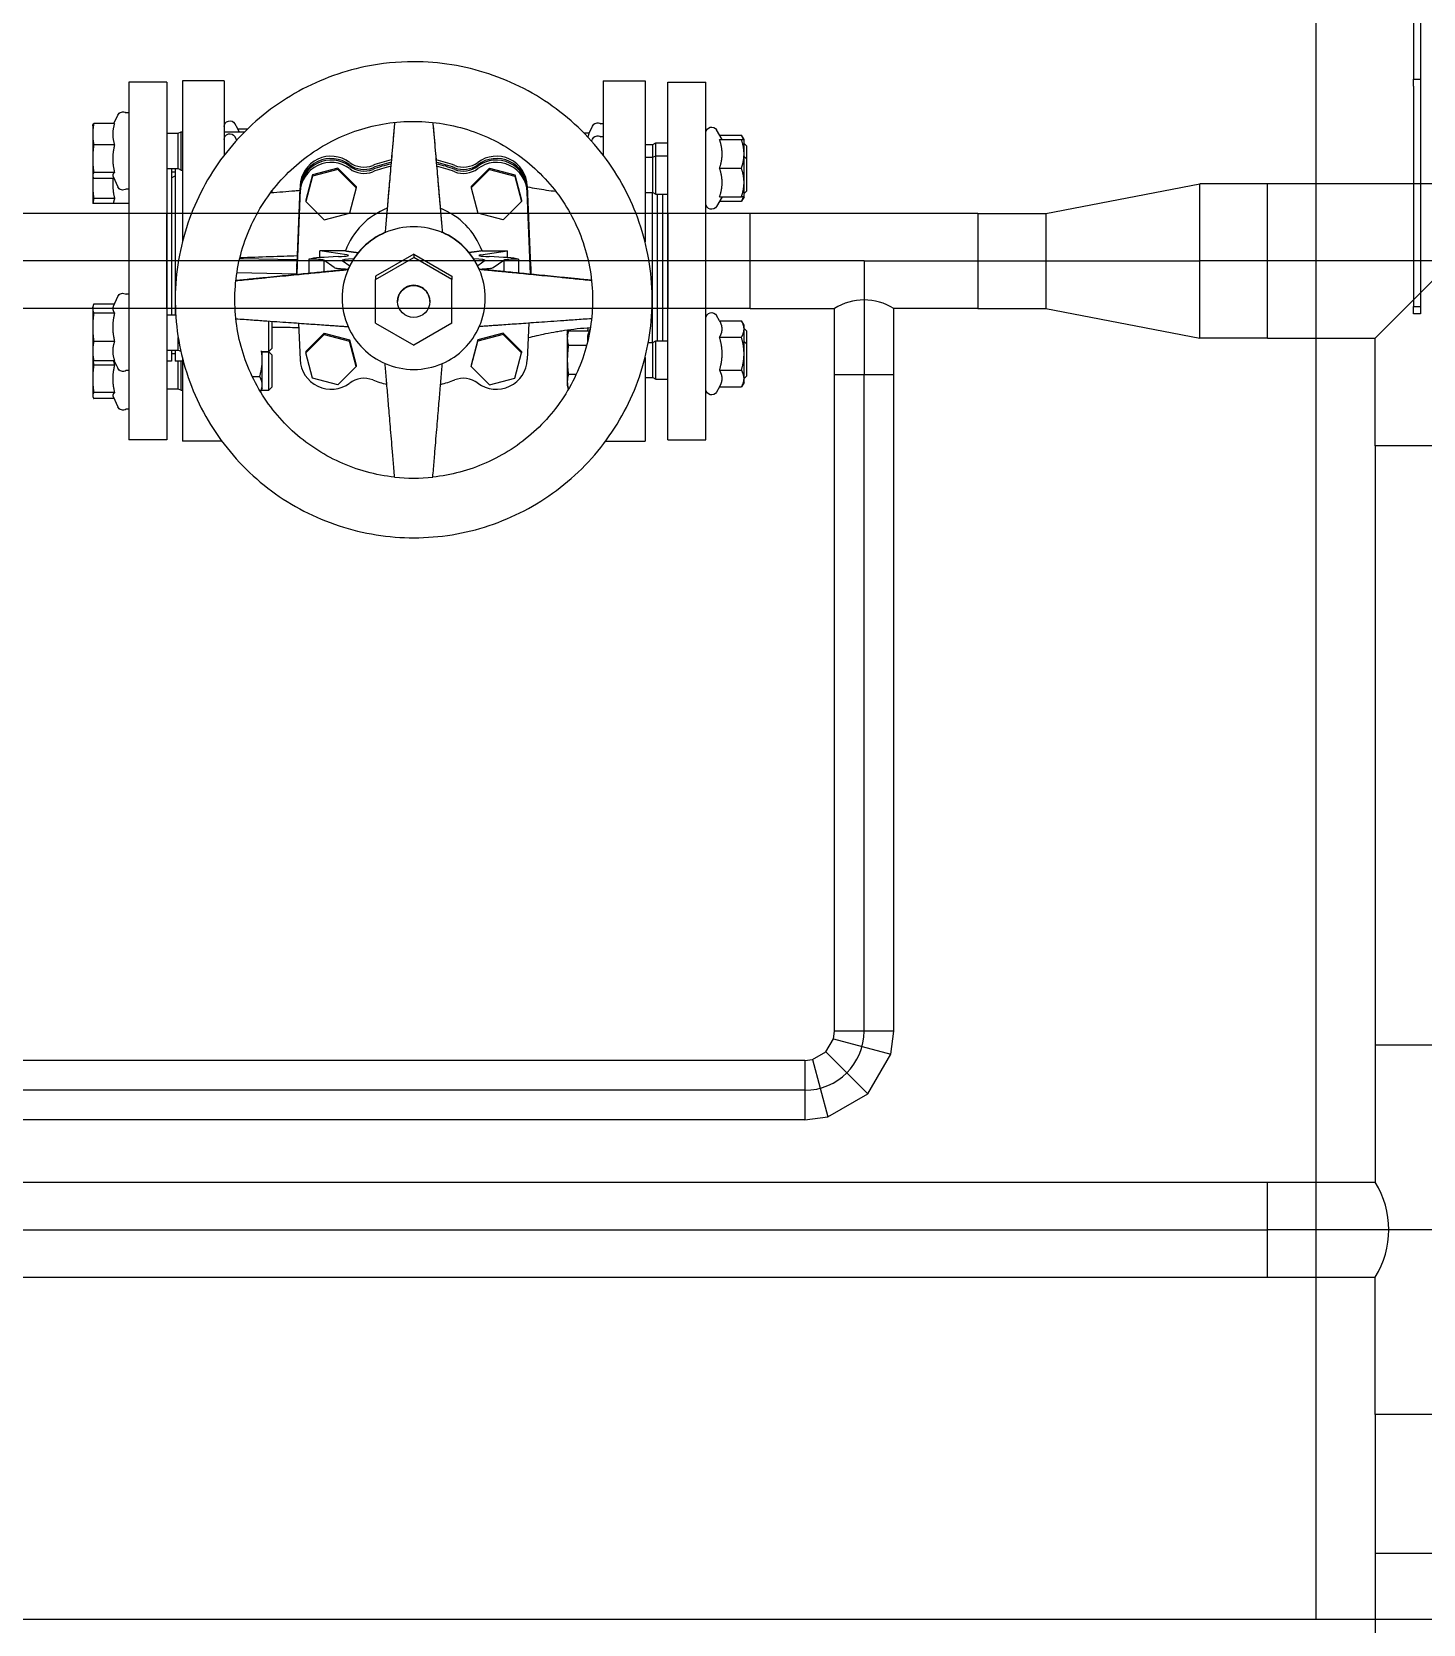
# Model space of a CAD drawing. Extents: x -681219 to -550379, y -242630 to -158199.
# Drawn here: x -579555 to -578968, y -225419 to -224747 of the extents above; entities that cross this region are included whole.
import ezdxf

# ---------------------------------------------------------------- set-up
doc = ezdxf.new("R2010")
doc.units = 0
doc.header["$LTSCALE"] = 1000
doc.linetypes.add('C2', pattern=[17, 14, -1, 1, -1])
doc.layers.get('0').update_dxf_attribs({"linetype": 'CONTINUOUS'})
for name, color, linetype in [('10', 1, 'CONTINUOUS'), ('C__USERS_YSV001_', 7, 'CONTINUOUS'), ('DOTE_油脂（绿）', 7, 'CONTINUOUS'), ('GZDH011002791', 7, 'CONTINUOUS'), ('GZDH011003011', 7, 'CONTINUOUS'), ('PIPE-双管', 4, 'CONTINUOUS'), ('PIPE-油脂（绿）', 3, 'CONTINUOUS'), ('PIPE-给水', 3, 'CONTINUOUS'), ('中心线', 4, 'C2'), ('辅助线', 11, 'CONTINUOUS')]:
    doc.layers.add(name, color=color, linetype=linetype)
doc.layers.add('HEAT EXCHANGER', color=1, linetype='CONTINUOUS', lineweight=25)

# ---------------------------------------------------------------- blocks, each defined once
blk = doc.blocks.new('HEAT EXCHANGER')
at = {"layer": 'HEAT EXCHANGER'}
for p, q in [((4155, -1028.5), (4155, -1528.5)), ((4158, -1028.5), (4158, -1528.5)), ((4155, -1531.5), (4155, -1528.5)), ((4155, -1528.5), (4158, -1528.5)), ((4158, -1528.5), (4158, -1531.5)), ((4155, -1531.5), (4155, -1624.5)), ((4158, -1531.5), (4158, -1624.5)), ((4155, -1627.5), (4155, -1624.5)), ((4155, -1624.5), (4158, -1624.5)), ((4158, -1624.5), (4158, -1627.5)), ((4158, -1627.5), (4155, -1627.5))]:
    blk.add_line(p, q, dxfattribs=at)
blk = doc.blocks.new('fushitu')
at = {"layer": 'C__USERS_YSV001_', "color": 7, "linetype": 'Continuous'}
blk.add_line((-49.17, -1800), (-50, -1800), dxfattribs=at)
at = {"layer": 'GZDH011002791', "color": 7, "linetype": 'Continuous'}
for p, q in [((-50, -1100), (-50, -1800)), ((-50, -1800), (-950, -1800))]:
    blk.add_line(p, q, dxfattribs=at)
at = {"layer": 'GZDH011003011', "color": 7, "linetype": 'Continuous'}
for p, q in [((-40, -1800), (-49.17, -1800)), ((-10, -1800), (-40, -1800)), ((0, -1800), (-10, -1800))]:
    blk.add_line(p, q, dxfattribs=at)
at = {"layer": '辅助线'}
blk.add_blockref('HEAT EXCHANGER', (-4163.82, 378.26), dxfattribs=at)
blk = doc.blocks.new('24SE')
at = {"layer": '10', "color": 0}
for p, q in [((-549017.46, -184610.71), (-549017.46, -184459.78)), ((-549001.36, -184459.78), (-549017.46, -184459.78)), ((-549001.36, -184610.71), (-549001.36, -184459.78)), ((-548991.8, -184459.28), (-548991.8, -184527.19)), ((-548974.19, -184459.28), (-548991.8, -184459.28)), ((-548974.19, -184459.28), (-548974.19, -184490.69)), ((-548814.2, -184459.28), (-548814.2, -184490.69)), ((-548814.2, -184459.28), (-548796.59, -184459.28)), ((-548796.59, -184459.28), (-548796.59, -184527.19)), ((-548790.05, -184459.78), (-548790.05, -184610.71)), ((-548790.05, -184459.78), (-548773.95, -184459.78)), ((-548773.95, -184459.78), (-548773.95, -184610.71)), ((-548773.95, -184472.72), (-548772.87, -184472.72)), ((-548767.72, -184477.22), (-548769.35, -184473.71)), ((-549024.32, -184484.04), (-549021.96, -184479.96)), ((-548974.19, -184477.37), (-548973.11, -184477.37)), ((-548968.23, -184481.27), (-548969.59, -184478.37)), ((-548968.23, -184481.27), (-548966.01, -184481.27)), ((-548819.98, -184479.53), (-548824.14, -184479.53)), ((-548814.2, -184480.77), (-548822.88, -184480.77)), ((-548819.98, -184479.53), (-548818.71, -184477.32)), ((-548796.09, -184480.77), (-548796.59, -184480.77)), ((-548796.09, -184496.87), (-548796.09, -184480.77)), ((-548794.86, -184481.39), (-548796.09, -184480.77)), ((-548794.86, -184496.25), (-548794.86, -184481.39)), ((-548790.05, -184481.39), (-548794.86, -184481.39)), ((-548767.99, -184477.22), (-548759.2, -184477.22)), ((-548758.76, -184478.25), (-548758.82, -184478.02)), ((-548758.76, -184478.25), (-548758.76, -184481.75)), ((-548758.76, -184481.75), (-548758.76, -184492.09)), ((-549034.56, -184486.66), (-549033.56, -184485.65)), ((-549034.56, -184486.66), (-549034.56, -184492.13)), ((-549033.56, -184484.04), (-549032.48, -184482.17)), ((-549033.56, -184490.08), (-549033.56, -184484.04)), ((-549023.24, -184482.17), (-549032.48, -184482.17)), ((-549023.24, -184484.04), (-549032.48, -184484.04)), ((-548996.33, -184485.42), (-549001.36, -184485.42)), ((-548996.33, -184490.89), (-548996.33, -184485.42)), ((-548995.09, -184486.04), (-548996.33, -184485.42)), ((-548995.09, -184491.51), (-548995.09, -184486.04)), ((-548991.8, -184486.04), (-548995.09, -184486.04)), ((-548974.19, -184482.84), (-548973.11, -184482.84)), ((-548969.2, -184484.67), (-548969.59, -184483.84)), ((-548819.56, -184484.26), (-548818.71, -184482.79)), ((-548767.99, -184486.29), (-548759.2, -184486.29)), ((-549034.56, -184492.13), (-549033.56, -184491.12)), ((-549034.56, -184492.13), (-549034.56, -184505.76)), ((-549033.56, -184502.15), (-549033.56, -184490.08)), ((-548996.33, -184490.89), (-549001.36, -184490.89)), ((-548996.33, -184506.99), (-548996.33, -184490.89)), ((-548995.09, -184491.51), (-548996.33, -184490.89)), ((-548995.09, -184506.37), (-548995.09, -184491.51)), ((-548991.8, -184491.51), (-548995.09, -184491.51)), ((-548758.76, -184492.09), (-548758.76, -184499.16)), ((-549033.56, -184508.19), (-549033.56, -184502.15)), ((-549023.24, -184496.11), (-549032.48, -184496.11)), ((-548936.86, -184498.95), (-548939.72, -184509.59)), ((-548936.86, -184499.51), (-548939.72, -184510.15)), ((-548926.2, -184496.1), (-548936.86, -184498.95)), ((-548926.2, -184496.66), (-548936.86, -184499.51)), ((-548936.86, -184498.95), (-548936.86, -184499.51)), ((-548918.4, -184503.89), (-548926.2, -184496.1)), ((-548926.2, -184496.1), (-548926.2, -184496.66)), ((-548918.4, -184504.45), (-548926.2, -184496.66)), ((-548869.99, -184503.89), (-548862.19, -184496.1)), ((-548869.99, -184504.45), (-548862.19, -184496.66)), ((-548862.19, -184496.1), (-548851.53, -184498.95)), ((-548862.19, -184496.1), (-548862.19, -184496.66)), ((-548862.19, -184496.66), (-548851.53, -184499.51)), ((-548851.53, -184498.95), (-548848.67, -184509.59)), ((-548851.53, -184498.95), (-548851.53, -184499.51)), ((-548851.53, -184499.51), (-548848.67, -184510.15)), ((-548796.09, -184496.87), (-548796.59, -184496.87)), ((-548794.86, -184496.25), (-548796.09, -184496.87)), ((-548790.05, -184496.25), (-548794.86, -184496.25)), ((-548793.58, -184496.25), (-548793.58, -184557.94)), ((-548792.07, -184497.69), (-548793.58, -184497.69)), ((-548792.07, -184500.13), (-548793.58, -184499.26)), ((-548792.07, -184496.25), (-548792.07, -184557.94)), ((-548767.34, -184499.62), (-548769.35, -184503.93)), ((-548767.99, -184497.89), (-548759.2, -184497.89)), ((-548767.72, -184500.42), (-548759.2, -184500.42)), ((-548758.76, -184499.38), (-548758.82, -184499.62)), ((-548758.76, -184499.16), (-548758.76, -184499.38)), ((-548758.76, -184499.38), (-548758.76, -184502.93)), ((-549034.56, -184505.76), (-549033.56, -184506.76)), ((-549033.56, -184508.19), (-549032.48, -184510.05)), ((-549023.24, -184508.19), (-549032.48, -184508.19)), ((-549024.32, -184508.19), (-549021.96, -184512.26)), ((-548996.33, -184506.99), (-549001.36, -184506.99)), ((-548999.35, -184568.97), (-548999.35, -184506.99)), ((-548997.08, -184568.97), (-548997.08, -184506.99)), ((-548995.09, -184506.37), (-548996.33, -184506.99)), ((-548991.8, -184506.37), (-548995.09, -184506.37)), ((-548994.82, -184506.37), (-548994.82, -184569.59)), ((-548943.54, -184539.85), (-548942.13, -184504.55)), ((-548942.13, -184505.23), (-548943.54, -184540.53)), ((-548943.51, -184540.84), (-548942.13, -184506.22)), ((-548942.13, -184503.57), (-548943.48, -184537.36)), ((-548918.4, -184504.45), (-548921.25, -184515.09)), ((-548918.4, -184503.89), (-548918.4, -184504.45)), ((-548869.99, -184503.89), (-548869.99, -184504.45)), ((-548869.99, -184504.45), (-548867.14, -184515.09)), ((-548846.26, -184503.57), (-548844.97, -184535.86)), ((-548844.85, -184539.85), (-548846.26, -184504.55)), ((-548846.26, -184505.23), (-548844.85, -184540.53)), ((-548844.88, -184540.84), (-548846.26, -184506.22)), ((-548834.33, -184505.78), (-548834.33, -184506.37)), ((-548773.95, -184504.92), (-548772.87, -184504.92)), ((-548767.99, -184508.9), (-548759.2, -184508.9)), ((-548758.76, -184502.93), (-548758.76, -184510.94)), ((-549023.24, -184510.05), (-549032.48, -184510.05)), ((-548939.72, -184509.59), (-548939.72, -184510.15)), ((-548939.72, -184510.15), (-548931.92, -184517.94)), ((-548931.92, -184517.94), (-548921.25, -184515.09)), ((-548856.48, -184517.94), (-548867.14, -184515.09)), ((-548848.67, -184510.15), (-548856.48, -184517.94)), ((-548848.67, -184509.59), (-548848.67, -184510.15)), ((-548773.95, -184510.94), (-548758.86, -184510.94)), ((-548906.27, -184523.16), (-548906.25, -184522.92)), ((-548906.27, -184523.3), (-548906.27, -184523.16)), ((-548882.14, -184522.92), (-548882.12, -184523.16)), ((-548882.12, -184523.3), (-548882.12, -184523.16)), ((-548938.37, -184534.44), (-548938.37, -184540.33)), ((-548923.01, -184530.98), (-548933.78, -184530.98)), ((-548933.78, -184533.84), (-548933.78, -184530.98)), ((-548922.45, -184532.66), (-548933.78, -184530.98)), ((-548927.7, -184538.05), (-548932.15, -184534.86)), ((-548932.15, -184534.86), (-548932.15, -184539.72)), ((-548924.34, -184535.03), (-548921.19, -184537.28)), ((-548894.2, -184532.35), (-548910.3, -184541.62)), ((-548910.3, -184542.99), (-548894.2, -184533.72)), ((-548894.2, -184532.35), (-548878.1, -184541.62)), ((-548894.2, -184532.35), (-548894.2, -184533.72)), ((-548878.1, -184542.99), (-548894.2, -184533.72)), ((-548864.06, -184535.03), (-548867.2, -184537.28)), ((-548865.94, -184532.66), (-548854.61, -184530.98)), ((-548865.38, -184530.98), (-548854.61, -184530.98)), ((-548860.69, -184538.05), (-548856.24, -184534.86)), ((-548856.24, -184534.86), (-548856.24, -184539.72)), ((-548854.61, -184533.84), (-548854.61, -184530.98)), ((-548850.02, -184534.44), (-548850.02, -184540.33)), ((-548844.97, -184534.77), (-548820.75, -184534.31)), ((-548844.85, -184537.78), (-548844.97, -184534.77)), ((-548844.97, -184534.77), (-548844.97, -184535.86)), ((-548943.54, -184537.56), (-548943.54, -184539.85)), ((-548943.54, -184539.85), (-548943.53, -184540.19)), ((-548943.54, -184540.84), (-548943.54, -184540.53)), ((-548943.48, -184537.36), (-548943.48, -184536.05)), ((-548943.48, -184536.05), (-548943.43, -184536.05)), ((-548922.1, -184538.73), (-548921.86, -184538.71)), ((-548921.86, -184538.85), (-548921.86, -184538.71)), ((-548910.3, -184541.62), (-548910.3, -184542.99)), ((-548878.1, -184541.62), (-548878.1, -184542.99)), ((-548866.53, -184538.71), (-548866.29, -184538.73)), ((-548866.53, -184538.85), (-548866.53, -184538.71)), ((-548844.85, -184539.85), (-548844.87, -184540.19)), ((-548844.85, -184537.78), (-548844.85, -184539.85)), ((-548844.85, -184540.79), (-548819.58, -184540.31)), ((-548844.85, -184540.53), (-548844.85, -184540.84)), ((-548910.3, -184561.54), (-548910.3, -184542.99)), ((-548878.1, -184561.54), (-548878.1, -184542.99)), ((-548773.95, -184549.27), (-548772.87, -184549.27)), ((-548900.99, -184552.27), (-548900.99, -184552.34)), ((-548887.4, -184552.27), (-548887.4, -184552.34)), ((-548767.49, -184554.26), (-548769.35, -184550.26)), ((-548767.87, -184553.43), (-548759.2, -184553.43)), ((-548758.76, -184554.8), (-548758.91, -184554.26)), ((-548758.76, -184554.8), (-548758.76, -184555.32)), ((-548758.76, -184555.32), (-548758.76, -184563.18)), ((-549033.56, -184562.3), (-549032.48, -184560.43)), ((-549033.56, -184563.92), (-549033.56, -184562.3)), ((-549023.24, -184560.43), (-549032.48, -184560.43)), ((-549023.24, -184560.43), (-549021.96, -184558.23)), ((-548942.74, -184561.46), (-548942.13, -184576.81)), ((-548910.3, -184561.54), (-548894.2, -184570.81)), ((-548878.1, -184561.54), (-548894.2, -184570.81)), ((-548845.65, -184561.46), (-548846.26, -184576.81)), ((-548834.33, -184560.66), (-548834.33, -184572.18)), ((-548833.09, -184573.42), (-548833.09, -184560.58)), ((-548790.05, -184557.94), (-548793.78, -184557.94)), ((-548767.99, -184557.21), (-548759.2, -184557.21)), ((-549034.56, -184564.73), (-549033.56, -184563.72)), ((-549034.56, -184564.73), (-549034.56, -184570.2)), ((-549034.56, -184570.2), (-549033.56, -184569.2)), ((-549033.56, -184574.38), (-549033.56, -184563.92)), ((-549023.24, -184567.41), (-549032.48, -184567.41)), ((-548996.33, -184568.97), (-549001.36, -184568.97)), ((-548996.33, -184585.07), (-548996.33, -184568.97)), ((-548995.09, -184569.59), (-548996.33, -184568.97)), ((-548968.23, -184564.82), (-548968.64, -184563.94)), ((-548968.23, -184564.82), (-548959.43, -184564.82)), ((-548959, -184566.45), (-548959.43, -184564.82)), ((-548959, -184564.45), (-548959, -184566.26)), ((-548959, -184566.26), (-548959, -184566.45)), ((-548959, -184566.45), (-548959, -184567.87)), ((-548959, -184567.87), (-548959, -184577.02)), ((-548939.72, -184573.44), (-548931.92, -184565.66)), ((-548939.72, -184574.01), (-548931.92, -184566.22)), ((-548931.92, -184565.66), (-548921.25, -184568.51)), ((-548931.92, -184565.66), (-548931.92, -184566.22)), ((-548931.92, -184566.22), (-548921.25, -184569.07)), ((-548921.25, -184568.51), (-548918.4, -184579.14)), ((-548921.25, -184568.51), (-548921.25, -184569.07)), ((-548918.4, -184579.71), (-548921.25, -184569.07)), ((-548867.14, -184568.51), (-548869.99, -184579.14)), ((-548869.99, -184579.71), (-548867.14, -184569.07)), ((-548856.48, -184565.66), (-548867.14, -184568.51)), ((-548856.48, -184566.22), (-548867.14, -184569.07)), ((-548867.14, -184568.51), (-548867.14, -184569.07)), ((-548848.67, -184573.44), (-548856.48, -184565.66)), ((-548856.48, -184565.66), (-548856.48, -184566.22)), ((-548848.67, -184574.01), (-548856.48, -184566.22)), ((-548794.86, -184572.8), (-548794.86, -184567.57)), ((-548767.99, -184569.14), (-548759.2, -184569.14)), ((-548758.76, -184563.18), (-548758.76, -184573.22)), ((-549034.56, -184570.2), (-549034.56, -184583.83)), ((-549033.56, -184584.83), (-549033.56, -184574.38)), ((-548995.09, -184584.45), (-548995.09, -184569.59)), ((-548993.19, -184569.59), (-548995.09, -184569.59)), ((-548991.8, -184576.01), (-548991.8, -184611.21)), ((-548967.13, -184570.92), (-548959.43, -184570.92)), ((-548939.72, -184573.44), (-548939.72, -184574.01)), ((-548936.86, -184584.64), (-548939.72, -184574.01)), ((-548851.53, -184584.64), (-548848.67, -184574.01)), ((-548848.67, -184573.44), (-548848.67, -184574.01)), ((-548834.33, -184572.18), (-548833.09, -184573.42)), ((-548834.33, -184574.86), (-548833.09, -184573.62)), ((-548834.33, -184574.86), (-548834.33, -184588.49)), ((-548830.3, -184573.42), (-548833.09, -184573.42)), ((-548833.09, -184589.72), (-548833.09, -184573.62)), ((-548830.3, -184573.62), (-548833.09, -184573.62)), ((-548830.3, -184577.02), (-548830.3, -184573.3)), ((-548796.59, -184576.01), (-548796.59, -184611.21)), ((-548794.86, -184572.8), (-548795.97, -184573.35)), ((-548790.05, -184572.8), (-548794.86, -184572.8)), ((-548793.58, -184572.8), (-548793.58, -184577.51)), ((-548792.07, -184574.24), (-548793.58, -184574.24)), ((-548792.07, -184572.8), (-548792.07, -184577.51)), ((-548758.76, -184575.93), (-548758.91, -184576.48)), ((-548758.76, -184573.22), (-548758.76, -184575.93)), ((-548758.76, -184575.93), (-548758.76, -184584.94)), ((-549023.24, -184581.35), (-549032.48, -184581.35)), ((-548959, -184577.02), (-548959, -184586.17)), ((-548918.4, -184579.71), (-548926.2, -184587.49)), ((-548918.4, -184579.14), (-548918.4, -184579.71)), ((-548869.99, -184579.14), (-548869.99, -184579.71)), ((-548869.99, -184579.71), (-548862.19, -184587.49)), ((-548830.3, -184587.47), (-548830.3, -184577.02)), ((-548796.59, -184577.51), (-548793.58, -184577.51)), ((-548796.09, -184589.72), (-548796.09, -184577.51)), ((-548794.86, -184589.1), (-548794.86, -184577.51)), ((-548792.07, -184577.51), (-548790.05, -184577.51)), ((-548773.95, -184581.47), (-548772.87, -184581.47)), ((-548767.87, -184577.3), (-548769.35, -184580.48)), ((-548767.99, -184577.3), (-548759.2, -184577.3)), ((-548767.99, -184579.14), (-548759.2, -184579.14)), ((-549034.56, -184583.83), (-549033.56, -184584.84)), ((-549033.56, -184586.45), (-549033.56, -184584.83)), ((-549033.56, -184586.45), (-549032.48, -184588.32)), ((-549023.24, -184588.32), (-549032.48, -184588.32)), ((-549023.24, -184588.32), (-549021.96, -184590.53)), ((-548996.33, -184585.07), (-549001.36, -184585.07)), ((-548995.09, -184584.45), (-548996.33, -184585.07)), ((-548991.8, -184584.45), (-548995.09, -184584.45)), ((-548962.72, -184583.12), (-548959.43, -184583.12)), ((-548959.56, -184589.22), (-548959.43, -184589.22)), ((-548959, -184587.58), (-548959.43, -184589.22)), ((-548959, -184586.17), (-548959, -184587.58)), ((-548926.2, -184587.49), (-548936.86, -184584.64)), ((-548862.19, -184587.49), (-548851.53, -184584.64)), ((-548834.33, -184588.49), (-548833.09, -184589.72)), ((-548830.3, -184589.09), (-548830.3, -184587.47)), ((-548830.3, -184589.09), (-548829.54, -184590.41)), ((-548826.08, -184583.99), (-548829.22, -184583.99)), ((-548794.86, -184589.1), (-548796.09, -184589.72)), ((-548790.05, -184589.1), (-548794.86, -184589.1)), ((-548758.76, -184584.94), (-548758.76, -184592.01)), ((-548829.94, -184589.72), (-548833.09, -184589.72)), ((-548796.09, -184589.72), (-548796.59, -184589.72)), ((-548767.34, -184592.47), (-548769.35, -184596.78)), ((-548767.99, -184590.74), (-548759.2, -184590.74)), ((-548767.72, -184593.27), (-548759.2, -184593.27)), ((-548758.76, -184592.24), (-548758.82, -184592.47)), ((-548758.76, -184592.01), (-548758.76, -184592.24)), ((-548773.95, -184597.77), (-548772.87, -184597.77)), ((-549001.36, -184610.71), (-549017.46, -184610.71)), ((-548975.16, -184611.21), (-548991.8, -184611.21)), ((-548813.23, -184611.21), (-548796.59, -184611.21)), ((-548790.05, -184610.71), (-548773.95, -184610.71))]:
    blk.add_line(p, q, dxfattribs=at)
for centre, start, end in [((-548771.54, -184474.73), 25, 123.55731), ((-549019.87, -184481.17), 0, 150), ((-548971.78, -184479.39), 25, 123.55731), ((-548816.62, -184478.53), 0, 150), ((-548816.62, -184484), 0, 150), ((-548971.78, -184484.86), 25, 123.55731), ((-548771.54, -184502.91), 236.44269, 335), ((-549019.87, -184511.05), 210, 0), ((-548771.54, -184551.28), 25, 123.55731), ((-549019.87, -184559.44), 0, 150), ((-548771.54, -184579.45), 236.44269, 335), ((-549019.87, -184589.32), 210, 0), ((-548771.54, -184595.76), 236.44269, 335)]:
    blk.add_arc(centre, 2.41, start, end, dxfattribs=at)
at = {"layer": '10', "color": 0, "extrusion": (0, 0, -1)}
for centre, major_axis, ratio, start_param, end_param in [((-548929.06, -184504.09), (-13.08, 0), 0.997554, 0.039817, 2.214192), ((-548929.06, -184505.07), (-13.08, 0), 0.997554, 0.039817, 2.214192), ((-548929.06, -184505.75), (-13.08, 0), 0.997554, 0.039817, 2.214192), ((-548929.06, -184506.74), (-13.08, 0), 0.997554, 0.039817, 2.214192), ((-548915.18, -184485.62), (10.06, 0), 0.997554, 1.196312, 2.214192), ((-548915.18, -184486.6), (10.06, 0), 0.997554, 1.196312, 2.214192), ((-548915.18, -184487.28), (-10.06, 0), 0.997554, 4.337905, 5.355784), ((-548894.2, -184538.87), (-47.29, 0), 0.997554, 1.196312, 1.369856), ((-548894.2, -184539.85), (-47.29, 0), 0.997554, 1.196312, 1.367986), ((-548894.2, -184540.53), (-47.29, 0), 0.997554, 1.196312, 1.366697), ((-548894.2, -184541.52), (-47.29, 0), 0.997554, 1.196312, 1.364826), ((-548894.2, -184538.87), (-47.29, 0), 0.997554, 1.771737, 1.945281), ((-548894.2, -184539.85), (-47.29, 0), 0.997554, 1.773606, 1.945281), ((-548894.2, -184540.53), (-47.29, 0), 0.997554, 1.774895, 1.945281), ((-548894.2, -184541.52), (-47.29, 0), 0.997554, 1.776767, 1.945281), ((-548873.22, -184485.62), (-10.06, 0), 0.997554, 4.068994, 5.086873), ((-548873.22, -184486.6), (-10.06, 0), 0.997554, 4.068994, 5.086873), ((-548873.22, -184487.28), (10.06, 0), 0.997554, 0.927401, 1.945281), ((-548859.33, -184504.09), (13.08, 0), 0.997554, 4.068994, 6.243368), ((-548859.33, -184505.07), (13.08, 0), 0.997554, 4.068994, 6.243368), ((-548859.33, -184505.75), (13.08, 0), 0.997554, 4.068994, 6.243368), ((-548859.33, -184506.74), (13.08, 0), 0.997554, 4.068994, 6.243368), ((-548915.18, -184488.27), (-10.06, 0), 0.997554, 4.337905, 5.355784), ((-548873.22, -184488.27), (10.06, 0), 0.997554, 0.927401, 1.945281), ((-548894.2, -184541.52), (-30.69, 0), 0.997554, 0.351453, 1.197253), ((-548894.2, -184541.52), (30.69, 0), 0.997554, 5.085932, 5.931732), ((-548894.2, -184550.89), (-30.19, 0), 0.997554, 1.159279, 1.982313), ((-548894.2, -184550.75), (-30.19, 0), 0.997554, 0.411517, 1.159279), ((-548894.2, -184550.89), (-30.19, 0), 0.997554, 0.411517, 1.159279), ((-548894.2, -184550.75), (30.19, 0), 0.997554, 5.123906, 5.871668), ((-548894.2, -184550.89), (30.19, 0), 0.997554, 5.123906, 5.871668), ((-548914.32, -184534.96), (-25.16, 0), 0.069902, 0.297783, 1.087952), ((-548939.48, -184534.96), (7.46, 0), 0.069902, 4.86128, 6.08889), ((-548929.74, -184532.9), (8.05, 0), 0.069902, 5.844141, 7.371137), ((-548914.32, -184534.96), (-10.06, 0), 0.069902, 6.186038, 7.311717), ((-548874.07, -184534.96), (10.06, 0), 0.069902, 5.254653, 6.380333), ((-548858.66, -184532.9), (-8.05, 0), 0.069902, 5.195234, 6.722229), ((-548874.07, -184534.96), (25.16, 0), 0.069902, 5.195234, 5.985403), ((-548848.92, -184534.96), (-7.46, 0), 0.069902, 0.194295, 1.421905), ((-548916.69, -184537.97), (-11.07, 0), 0.069902, 5.196916, 6.186038), ((-548894.2, -184550.89), (-30.19, 0), 0.997554, 5.871668, 6.694702), ((-548871.71, -184537.97), (11.07, 0), 0.069902, 0.097148, 1.086269), ((-548894.2, -184550.89), (30.19, 0), 0.997554, 5.871668, 6.694702), ((-548894.2, -184552.27), (-6.79, 0), 0.997554, 0, 3.141593), ((-548894.2, -184550.89), (-30.19, 0), 0.997554, 5.123906, 5.871668), ((-548894.2, -184550.89), (30.19, 0), 0.997554, 0.411517, 1.159279), ((-548929.06, -184576.29), (-13.08, 0), 0.997554, 4.068994, 6.243368), ((-548894.2, -184550.89), (-30.19, 0), 0.997554, 4.300872, 5.123906), ((-548859.33, -184576.29), (13.08, 0), 0.997554, 0.039817, 2.214192), ((-548915.18, -184594.76), (-10.06, 0), 0.997554, 0.927401, 1.945281), ((-548894.2, -184541.52), (-47.29, 0), 0.997554, 4.954386, 5.086873), ((-548894.2, -184541.52), (-47.29, 0), 0.997554, 4.337905, 4.470392), ((-548873.22, -184594.76), (10.06, 0), 0.997554, 4.337905, 5.355784), ((-548894.2, -184551.57), (-75.47, 0), 0.997554, 4.605531, 4.819247)]:
    blk.add_ellipse(centre, major_axis=major_axis, ratio=ratio, start_param=start_param, end_param=end_param, dxfattribs=at)
blk.add_ellipse((-548894.2, -184552.34), major_axis=(6.79, 0), ratio=0.997554, dxfattribs=at)
at = {"layer": '10', "color": 0}
for points, knots in [([(-548894.2, -184451.2), (-548904.93, -184451.2), (-548915.67, -184452.92), (-548936.05, -184459.67), (-548945.69, -184464.68), (-548962.91, -184477.47), (-548970.48, -184485.26), (-548982.79, -184502.81), (-548987.52, -184512.57), (-548993.67, -184533.09), (-548995.09, -184543.84), (-548994.46, -184565.25), (-548992.41, -184575.9), (-548985.07, -184596.02), (-548979.77, -184605.49), (-548966.46, -184622.28), (-548958.44, -184629.61), (-548940.51, -184641.37), (-548930.59, -184645.81), (-548909.85, -184651.35), (-548899.04, -184652.45), (-548877.6, -184651.2), (-548866.99, -184648.85), (-548847.04, -184640.94), (-548837.71, -184635.37), (-548821.26, -184621.59), (-548814.16, -184613.38), (-548802.9, -184595.15), (-548798.75, -184585.12), (-548793.81, -184564.28), (-548793.02, -184553.46), (-548794.9, -184532.13), (-548797.57, -184521.62), (-548806.08, -184501.96), (-548811.92, -184492.82), (-548826.19, -184476.83), (-548834.62, -184469.98), (-548853.22, -184459.28), (-548863.38, -184455.42), (-548880.56, -184451.89), (-548887.38, -184451.2), (-548894.2, -184451.2)], [0, 0, 0, 0, 0.320162, 0.320162, 0.640293, 0.640293, 0.96034, 0.96034, 1.280284, 1.280284, 1.600148, 1.600148, 1.919985, 1.919985, 2.239861, 2.239861, 2.559823, 2.559823, 2.879888, 2.879888, 3.200029, 3.200029, 3.52019, 3.52019, 3.840309, 3.840309, 4.160337, 4.160337, 4.480264, 4.480264, 4.800119, 4.800119, 5.119958, 5.119958, 5.439846, 5.439846, 5.759828, 5.759828, 6.07991, 6.07991, 6.283185, 6.283185, 6.283185, 6.283185]), ([(-548886.15, -184626.42), (-548878.15, -184625.57), (-548870.29, -184623.42), (-548855.64, -184616.78), (-548848.85, -184612.28), (-548837.04, -184601.38), (-548832.01, -184594.98), (-548824.23, -184580.93), (-548821.48, -184573.27), (-548818.53, -184557.49), (-548818.34, -184549.36), (-548820.52, -184533.45), (-548822.9, -184525.67), (-548829.99, -184511.25), (-548834.7, -184504.61), (-548845.98, -184493.15), (-548852.55, -184488.33), (-548866.87, -184480.99), (-548874.62, -184478.48), (-548890.52, -184476.01), (-548898.67, -184476.05), (-548914.55, -184478.69), (-548922.27, -184481.28), (-548936.5, -184488.77), (-548943.02, -184493.65), (-548954.17, -184505.22), (-548958.81, -184511.91), (-548965.76, -184526.39), (-548968.06, -184534.19), (-548970.08, -184550.12), (-548969.8, -184558.25), (-548966.69, -184574.01), (-548963.86, -184581.64), (-548955.93, -184595.62), (-548950.84, -184601.97), (-548938.91, -184612.75), (-548932.07, -184617.18), (-548917.59, -184623.56), (-548909.98, -184625.6), (-548902.25, -184626.42)], [3.248431, 3.248431, 3.248431, 3.248431, 3.568164, 3.568164, 3.888002, 3.888002, 4.207981, 4.207981, 4.528112, 4.528112, 4.848343, 4.848343, 5.168581, 5.168581, 5.488732, 5.488732, 5.808735, 5.808735, 6.128592, 6.128592, 6.448358, 6.448358, 6.768126, 6.768126, 7.087986, 7.087986, 7.407995, 7.407995, 7.728149, 7.728149, 8.048389, 8.048389, 8.368618, 8.368618, 8.688744, 8.688744, 9.008719, 9.008719, 9.31794, 9.31794, 9.31794, 9.31794]), ([(-548942.15, -184503.99), (-548943.5, -184504.23), (-548944.86, -184504.47), (-548948.83, -184505.12), (-548951.46, -184505.51), (-548954.12, -184505.85)], [4.22322, 4.22322, 4.22322, 4.22322, 4.648837, 4.648837, 5.476127, 5.476127, 5.476127, 5.476127]), ([(-548833.86, -184506.4), (-548837.32, -184506.16), (-548840.72, -184505.88), (-548844.78, -184505.54), (-548845.48, -184505.48), (-548846.19, -184505.42)], [2.044505, 2.044505, 2.044505, 2.044505, 3.179256, 3.179256, 3.416997, 3.416997, 3.416997, 3.416997]), ([(-548845.08, -184533.13), (-548841.26, -184533.25), (-548837.49, -184533.38), (-548829.22, -184533.65), (-548825.14, -184533.79), (-548820.84, -184533.93)], [0.895573, 0.895573, 0.895573, 0.895573, 2.18966, 2.18966, 3.687661, 3.687661, 3.687661, 3.687661]), ([(-548943.54, -184537.56), (-548943.53, -184537.3), (-548943.52, -184537.05), (-548943.5, -184536.55), (-548943.49, -184536.3), (-548943.48, -184536.05)], [0, 0, 0, 0, 0.0750395, 0.0750395, 0.1501064, 0.1501064, 0.1501064, 0.1501064]), ([(-548968.72, -184563.44), (-548964.99, -184563.68), (-548961.31, -184564.09), (-548957.03, -184564.74), (-548956.29, -184564.86), (-548955.55, -184564.98)], [0.546332, 0.546332, 0.546332, 0.546332, 1.670374, 1.670374, 1.907027, 1.907027, 1.907027, 1.907027])]:
    blk.add_open_spline(points, degree=3, knots=knots, dxfattribs=at)
for points, weights in [([(-548968.23, -184481.27), (-548967.82, -184482.16), (-548967.63, -184482.96)], [1.12773526988, 1.17357773032, 1.19532852412]), ([(-548902.25, -184476.77), (-548905.12, -184509.98), (-548906.27, -184523.3)], [1.02778791643, 1.26949072772, 1.2509960118]), ([(-548902.26, -184476.78), (-548905.1, -184509.63), (-548906.25, -184522.92)], [1.05195286795, 1.17751060992, 1.0562335744]), ([(-548886.14, -184476.77), (-548883.27, -184509.98), (-548882.12, -184523.3)], [1.02773960623, 1.2694466471, 1.25096793703]), ([(-548886.13, -184476.78), (-548883.29, -184509.63), (-548882.14, -184522.92)], [1.05195286794, 1.17751060991, 1.0562335744]), ([(-548820.59, -184480.77), (-548820.36, -184480.17), (-548819.98, -184479.53)], [1.04020484234, 1.04194258496, 1.0347689745]), ([(-548767.99, -184477.22), (-548766.57, -184481.75), (-548767.99, -184486.29)], [1.12773526988, 1.30219652328, 1.12773526988]), ([(-548758.82, -184478.02), (-548758.92, -184477.64), (-548759.2, -184477.22)], [1.01792538948, 1.02344563662, 1]), ([(-548759.2, -184477.22), (-548758.76, -184479.65), (-548758.76, -184481.75)], [1, 1.0379548493, 1]), ([(-548758.76, -184481.75), (-548758.76, -184483.86), (-548759.2, -184486.29)], [1, 1.0379548493, 1]), ([(-549032.48, -184484.04), (-549033.56, -184484.04), (-549033.56, -184484.04)], [1, 1.0379548493, 1]), ([(-549033.56, -184490.08), (-549033.56, -184487.27), (-549032.48, -184484.04)], [1, 1.0379548493, 1]), ([(-549033.31, -184484.04), (-549033.05, -184483.15), (-549032.48, -184482.17)], [1.01895290532, 1.01965956375, 1]), ([(-549024.32, -184490.08), (-549024.32, -184487.27), (-549023.24, -184484.04)], [1, 1.05584498541, 1.0347689745]), ([(-548767.99, -184486.29), (-548766.57, -184492.09), (-548767.99, -184497.89)], [1.12773526988, 1.30219652328, 1.12773526988]), ([(-548759.2, -184486.29), (-548758.76, -184489.4), (-548758.76, -184492.09)], [1, 1.0379548493, 1]), ([(-549032.48, -184496.11), (-549033.56, -184492.88), (-549033.56, -184490.08)], [1, 1.0379548493, 1]), ([(-549023.24, -184496.11), (-549024.32, -184492.88), (-549024.32, -184490.08)], [1.0347689745, 1.05584498541, 1]), ([(-548758.76, -184492.09), (-548758.76, -184494.78), (-548759.2, -184497.89)], [1, 1.0379548493, 1]), ([(-549033.56, -184502.15), (-549033.56, -184499.35), (-549032.48, -184496.11)], [1, 1.0379548493, 1]), ([(-549032.48, -184508.19), (-549033.56, -184504.95), (-549033.56, -184502.15)], [1, 1.0379548493, 1]), ([(-549024.32, -184502.15), (-549024.32, -184499.35), (-549023.24, -184496.11)], [1, 1.05584498541, 1.0347689745]), ([(-549023.24, -184508.19), (-549024.32, -184504.95), (-549024.32, -184502.15)], [1.0347689745, 1.05584498541, 1]), ([(-548767.99, -184497.89), (-548766.96, -184498.81), (-548767.34, -184499.62)], [1.12773526988, 1.2490826766, 1.20162247899]), ([(-548767.38, -184500.42), (-548766.93, -184504.42), (-548767.99, -184508.9)], [1.19753685504, 1.25395751384, 1.12773526988]), ([(-548759.2, -184497.89), (-548758.76, -184498.57), (-548758.76, -184499.16)], [1, 1.0379548493, 1]), ([(-548758.76, -184499.16), (-548758.76, -184499.74), (-548759.2, -184500.42)], [1, 1.0379548493, 1]), ([(-548758.89, -184499.82), (-548758.76, -184501.41), (-548758.76, -184502.93)], [1.01884907007, 1.02053814224, 1]), ([(-549033.56, -184508.19), (-549033.56, -184508.19), (-549032.48, -184508.19)], [1, 1.0379548493, 1]), ([(-549032.48, -184510.05), (-549033.05, -184509.07), (-549033.31, -184508.19)], [1, 1.01965956375, 1.01895290532]), ([(-548767.99, -184508.9), (-548767.62, -184509.98), (-548767.43, -184510.94)], [1.12773526988, 1.16905700201, 1.19080435286]), ([(-548758.76, -184502.93), (-548758.76, -184505.7), (-548759.2, -184508.9)], [1, 1.0379548493, 1]), ([(-548759.2, -184508.9), (-548758.98, -184509.98), (-548758.88, -184510.94)], [1, 1.01833226984, 1.01895549203]), ([(-548923.01, -184530.98), (-548920.06, -184531.39), (-548917.59, -184531.72)], [1.01145398194, 1.08427919317, 1.15159877877]), ([(-548865.38, -184530.98), (-548868.33, -184531.39), (-548870.8, -184531.72)], [1.01145398194, 1.08427919317, 1.15159877877]), ([(-548969.23, -184543.54), (-548935.4, -184540.17), (-548921.86, -184538.85)], [1.02742224616, 1.26945877403, 1.25096793702]), ([(-548969.21, -184543.39), (-548935.63, -184540.05), (-548922.1, -184538.73)], [1.05135427245, 1.17783110542, 1.05623818561]), ([(-548819.16, -184543.54), (-548853, -184540.17), (-548866.53, -184538.85)], [1.02742224616, 1.26945877403, 1.25096793702]), ([(-548819.18, -184543.39), (-548852.76, -184540.05), (-548866.29, -184538.73)], [1.05132592413, 1.17781265502, 1.0562335744]), ([(-548767.49, -184554.26), (-548766.83, -184555.66), (-548767.99, -184557.21)], [1.18436794708, 1.2666290199, 1.12773526988]), ([(-548759.2, -184553.43), (-548758.76, -184554.45), (-548758.76, -184555.32)], [1, 1.0379548493, 1]), ([(-548758.76, -184555.32), (-548758.76, -184556.2), (-548759.2, -184557.21)], [1, 1.0379548493, 1]), ([(-549033.56, -184563.92), (-549033.56, -184562.3), (-549032.48, -184560.43)], [1, 1.0379548493, 1]), ([(-549024.32, -184563.92), (-549024.32, -184562.3), (-549023.24, -184560.43)], [1, 1.05584498541, 1.0347689745]), ([(-548969.23, -184559.6), (-548935.4, -184561.97), (-548921.86, -184562.94)], [1.02743290537, 1.26950430478, 1.25099601179]), ([(-548819.16, -184559.6), (-548853, -184561.97), (-548866.53, -184562.94)], [1.02738459333, 1.26946021225, 1.25096793702]), ([(-548767.99, -184557.21), (-548766.57, -184563.18), (-548767.99, -184569.14)], [1.12773526988, 1.30219652328, 1.12773526988]), ([(-548759.2, -184557.21), (-548758.76, -184560.41), (-548758.76, -184563.18)], [1, 1.0379548493, 1]), ([(-549032.48, -184567.41), (-549033.56, -184565.54), (-549033.56, -184563.92)], [1, 1.0379548493, 1]), ([(-549033.56, -184574.38), (-549033.56, -184571.14), (-549032.48, -184567.41)], [1, 1.0379548493, 1]), ([(-549023.24, -184567.41), (-549024.32, -184565.54), (-549024.32, -184563.92)], [1.0347689745, 1.05584498541, 1]), ([(-549024.32, -184574.38), (-549024.32, -184571.14), (-549023.24, -184567.41)], [1, 1.05584498541, 1.0347689745]), ([(-548968.23, -184564.82), (-548967.18, -184567.08), (-548967.6, -184569.08)], [1.12773526988, 1.25192172142, 1.19930931997]), ([(-548967.69, -184563.51), (-548967.58, -184564.17), (-548967.53, -184564.82)], [1.18867511387, 1.20092842881, 1.20747085531]), ([(-548959.43, -184564.82), (-548959, -184566.45), (-548959, -184567.87)], [1, 1.0379548493, 1]), ([(-548959, -184567.87), (-548959, -184569.28), (-548959.43, -184570.92)], [1, 1.0379548493, 1]), ([(-548959.05, -184564.44), (-548959, -184565.36), (-548959, -184566.26)], [1.01748216863, 1.01365050167, 1]), ([(-548959, -184566.26), (-548959, -184566.36), (-548959, -184566.45)], [1, 1.00138926843, 1.00267683355]), ([(-548767.99, -184569.14), (-548766.57, -184573.22), (-548767.99, -184577.3)], [1.12773526988, 1.30219652328, 1.12773526988]), ([(-548758.76, -184563.18), (-548758.76, -184565.95), (-548759.2, -184569.14)], [1, 1.0379548493, 1]), ([(-548759.2, -184569.14), (-548758.76, -184571.33), (-548758.76, -184573.22)], [1, 1.0379548493, 1]), ([(-549032.48, -184581.35), (-549033.56, -184577.61), (-549033.56, -184574.38)], [1, 1.0379548493, 1]), ([(-549023.24, -184581.35), (-549024.32, -184577.61), (-549024.32, -184574.38)], [1.0347689745, 1.05584498541, 1]), ([(-548959.43, -184570.92), (-548959, -184574.19), (-548959, -184577.02)], [1, 1.0379548493, 1]), ([(-548830.3, -184577.02), (-548830.3, -184575.14), (-548829.96, -184573.18)], [1, 1.02163335671, 1.01860572115]), ([(-548758.76, -184573.22), (-548758.76, -184575.12), (-548759.2, -184577.3)], [1, 1.0379548493, 1]), ([(-548758.81, -184576.13), (-548758.91, -184577.54), (-548759.2, -184579.14)], [1.01727550769, 1.02466055767, 1]), ([(-549033.56, -184584.83), (-549033.56, -184583.22), (-549032.48, -184581.35)], [1, 1.0379548493, 1]), ([(-549024.32, -184584.83), (-549024.32, -184583.22), (-549023.24, -184581.35)], [1, 1.05584498541, 1.0347689745]), ([(-548959, -184577.02), (-548959, -184579.85), (-548959.43, -184583.12)], [1, 1.0379548493, 1]), ([(-548902.25, -184626.43), (-548905.12, -184592.17), (-548906.27, -184578.49)], [1.02735324421, 1.26946140959, 1.25096793702]), ([(-548886.15, -184626.43), (-548883.27, -184592.17), (-548882.12, -184578.49)], [1.02735324421, 1.26946140959, 1.25096793702]), ([(-548829.22, -184583.99), (-548830.3, -184580.25), (-548830.3, -184577.02)], [1, 1.0379548493, 1]), ([(-548767.51, -184577.3), (-548767.69, -184578.18), (-548767.99, -184579.14)], [1.18113564467, 1.16064247552, 1.12773526988]), ([(-548767.99, -184579.14), (-548766.57, -184584.94), (-548767.99, -184590.74)], [1.12773526988, 1.30219652328, 1.12773526988]), ([(-548759.2, -184577.3), (-548759.01, -184576.87), (-548758.91, -184576.48)], [1, 1.01581832763, 1.01845154223]), ([(-548759.2, -184579.14), (-548758.76, -184582.25), (-548758.76, -184584.94)], [1, 1.0379548493, 1]), ([(-549032.48, -184588.32), (-549033.56, -184586.45), (-549033.56, -184584.83)], [1, 1.0379548493, 1]), ([(-549023.24, -184588.32), (-549024.32, -184586.45), (-549024.32, -184584.83)], [1.0347689745, 1.05584498541, 1]), ([(-548959.43, -184583.12), (-548959, -184584.75), (-548959, -184586.17)], [1, 1.0379548493, 1]), ([(-548959, -184586.17), (-548959, -184587.58), (-548959.43, -184589.22)], [1, 1.0379548493, 1]), ([(-548830.3, -184587.47), (-548830.3, -184585.86), (-548829.22, -184583.99)], [1, 1.0379548493, 1]), ([(-548829.53, -184590.39), (-548830.3, -184588.86), (-548830.3, -184587.47)], [1.00968682542, 1.03225566425, 1]), ([(-548758.76, -184584.94), (-548758.76, -184587.63), (-548759.2, -184590.74)], [1, 1.0379548493, 1]), ([(-548767.99, -184590.74), (-548766.96, -184591.66), (-548767.34, -184592.47)], [1.12773526988, 1.2490826766, 1.20162247899]), ([(-548759.2, -184590.74), (-548758.76, -184591.42), (-548758.76, -184592.01)], [1, 1.0379548493, 1]), ([(-548758.76, -184592.01), (-548758.76, -184592.59), (-548759.2, -184593.27)], [1, 1.0379548493, 1])]:
    blk.add_rational_spline(points, weights, degree=2, dxfattribs=at)
for points in [[(-548955.55, -184564.98), (-548955.2, -184565.04), (-548954.85, -184565.1), (-548954.5, -184565.16)], [(-548954.5, -184565.16), (-548952.91, -184565.43), (-548951.34, -184565.73), (-548949.8, -184566.04)], [(-548949.8, -184566.04), (-548949.46, -184566.11), (-548949.13, -184566.18), (-548948.79, -184566.25)], [(-548948.79, -184566.25), (-548947.96, -184566.42), (-548947.14, -184566.6), (-548946.32, -184566.78)], [(-548946.32, -184566.78), (-548946.2, -184566.8), (-548946.08, -184566.83), (-548945.96, -184566.86)], [(-548945.96, -184566.86), (-548944.79, -184567.12), (-548943.63, -184567.39), (-548942.5, -184567.66)], [(-548845.73, -184563.4), (-548845.65, -184563.4), (-548845.57, -184563.4), (-548845.5, -184563.4)], [(-548845.5, -184563.4), (-548845, -184563.39), (-548844.51, -184563.38), (-548844.02, -184563.38)], [(-548844.02, -184563.38), (-548843.68, -184563.37), (-548843.34, -184563.37), (-548843.01, -184563.37)], [(-548843.01, -184563.37), (-548841.72, -184563.35), (-548840.43, -184563.34), (-548839.15, -184563.33)], [(-548839.15, -184563.33), (-548838.81, -184563.32), (-548838.47, -184563.32), (-548838.13, -184563.32)], [(-548838.13, -184563.32), (-548836.87, -184563.3), (-548835.61, -184563.29), (-548834.33, -184563.28)]]:
    blk.add_open_spline(points, degree=3, dxfattribs=at)
at = {"layer": 'PIPE-双管', "color": 4}
for p, q in [((-549001.36, -184515.24), (-549001.36, -184555.24)), ((-548790.05, -184555.24), (-548790.05, -184515.24))]:
    blk.add_line(p, q, dxfattribs=at)
at = {"layer": 'PIPE-给水', "color": 3}
for p, q in [((-549017.46, -184555.24, 1600), (-549017.46, -184515.24, 1600)), ((-548790.05, -184515.24, 1600), (-548790.05, -184555.24, 1600))]:
    blk.add_line(p, q, dxfattribs=at)

msp = doc.modelspace()

# ---------------------------------------------------------------- linework, layer by layer
at = {"layer": 'DOTE_油脂（绿）', "color": 3}
for p, q in [((-579251.4304, -224843.7036), (-579578.0634, -224843.7036)), ((-579203.4304, -224843.7036, 500), (-579251.4304, -224843.7036)), ((-579203.4304, -224843.7036, 500), (-579203.4304, -224891.7036)), ((-579203.4304, -224843.7036, 500), (-579155.4304, -224843.7036)), ((-579155.4304, -224843.7036), (-579126.8036, -224843.7036)), ((-579126.8036, -224843.7036, 500), (-579061.8036, -224843.7036, 500)), ((-579033.2508, -224843.7036), (-579061.8036, -224843.7036)), ((-578955.2508, -224843.7036, 500), (-579033.2508, -224843.7036)), ((-579203.4304, -225168.5081), (-579203.4304, -224891.7036)), ((-579228.4304, -225193.5081), (-580872.0524, -225193.5081)), ((-580900.0524, -225252.3168), (-579033.2508, -225252.3168)), ((-578955.2508, -225252.3168, 500), (-579033.2508, -225252.3168))]:
    msp.add_line(p, q, dxfattribs=at)
msp.add_arc((-579228.4304, -225168.5081, 500), 25, 270, 360, dxfattribs=at)
at = {"layer": 'PIPE-油脂（绿）', "color": 3}
for p, q in [((-579126.8036, -224823.7036, 500), (-579061.8036, -224811.2036, 500)), ((-579033.2508, -224811.2036), (-579061.8036, -224811.2036)), ((-578877.2508, -224811.2036), (-579033.2508, -224811.2036)), ((-579251.4304, -224823.7036), (-579578.0634, -224823.7036)), ((-579155.4304, -224823.7036), (-579251.4304, -224823.7036)), ((-579155.4304, -224823.7036), (-579126.8036, -224823.7036)), ((-579251.4304, -224863.7036), (-579578.0634, -224863.7036)), ((-579251.4304, -224863.7036), (-579215.9304, -224863.7036)), ((-579215.9304, -224891.7036), (-579215.9304, -224863.7036)), ((-579190.9304, -224891.7036), (-579190.9304, -224863.7036)), ((-579155.4304, -224863.7036), (-579190.9304, -224863.7036)), ((-579155.4304, -224863.7036), (-579126.8036, -224863.7036)), ((-579126.8036, -224863.7036, 500), (-579061.8036, -224876.2036, 500)), ((-579033.2508, -224876.2036), (-579061.8036, -224876.2036)), ((-579033.2508, -224876.2036), (-578987.7508, -224876.2036)), ((-578987.7508, -224921.7036), (-578987.7508, -224876.2036)), ((-579215.9304, -225168.5081), (-579215.9304, -224891.7036)), ((-579190.9304, -225168.5081), (-579190.9304, -224891.7036)), ((-578987.7508, -224921.7036), (-578987.7508, -225174.3168)), ((-579216.3563, -225171.7434, 500), (-579215.9304, -225168.5081, 500)), ((-579192.2082, -225178.2139, 500), (-579190.9304, -225168.5081, 500)), ((-579225.1952, -225180.5822, 500), (-579219.5916, -225177.347, 500)), ((-579219.5916, -225177.347, 500), (-579216.3563, -225171.7434, 500)), ((-578987.7508, -225174.3168), (-578987.7508, -225232.3168)), ((-579228.4304, -225181.0081), (-580872.0524, -225181.0081)), ((-579228.4304, -225181.0081, 500), (-579225.1952, -225180.5822, 500)), ((-579201.9139, -225195.0246, 500), (-579192.2082, -225178.2139, 500)), ((-579218.7247, -225204.7304, 500), (-579201.9139, -225195.0246, 500)), ((-579228.4304, -225206.0081), (-580872.0524, -225206.0081)), ((-579228.4304, -225206.0081, 500), (-579218.7247, -225204.7304, 500)), ((-580900.0524, -225232.3168), (-579033.2508, -225232.3168)), ((-579033.2508, -225232.3168), (-578987.7508, -225232.3168)), ((-580900.0524, -225272.3168), (-579033.2508, -225272.3168)), ((-579033.2508, -225272.3168), (-578987.7508, -225272.3168)), ((-578987.7508, -225330.3168), (-578987.7508, -225272.3168)), ((-578987.7508, -225330.3168), (-578987.7508, -225388.6983)), ((-578987.7508, -225388.6983), (-578987.7508, -225544.6983))]:
    msp.add_line(p, q, dxfattribs=at)
at = {"layer": 'PIPE-油脂（绿）'}
for p, q in [((-579061.8036, -224876.2036, 500), (-579061.8036, -224811.2036, 500)), ((-579033.2508, -224876.2036), (-579033.2508, -224811.2036)), ((-579251.4304, -224863.7036), (-579251.4304, -224823.7036)), ((-579155.4304, -224823.7036), (-579155.4304, -224863.7036)), ((-579126.8036, -224823.7036, 500), (-579126.8036, -224863.7036, 500)), ((-578955.2508, -224843.7036, 500), (-578987.7508, -224876.2036)), ((-579190.9304, -224891.7036), (-579215.9304, -224891.7036)), ((-578922.7508, -224921.7036), (-578987.7508, -224921.7036)), ((-579190.9304, -225168.5081, 500), (-579215.9304, -225168.5081, 500)), ((-579219.5916, -225177.347, 500), (-579201.9139, -225195.0246, 500)), ((-579216.3563, -225171.7434, 500), (-579192.2082, -225178.2139, 500)), ((-578987.7508, -225174.3168), (-578922.7508, -225174.3168)), ((-579228.4304, -225181.0081, 500), (-579228.4304, -225206.0081, 500)), ((-579225.1952, -225180.5822, 500), (-579218.7247, -225204.7304, 500)), ((-579033.2508, -225272.3168), (-579033.2508, -225232.3168)), ((-578922.7508, -225330.3168), (-578987.7508, -225330.3168)), ((-578987.7508, -225388.6983), (-578922.7508, -225388.6983))]:
    msp.add_line(p, q, dxfattribs=at)
for centre, radius, start, end in [((-579203.4304, -224883.7036), 23.585, 57.994617, 122.005383), ((-579020.2508, -225252.3168), 38.1608, 328.392498, 31.607502)]:
    msp.add_arc(centre, radius, start, end, dxfattribs=at)

# ---------------------------------------------------------------- block references
at = {"color": 7, "xscale": -1}
msp.add_blockref('24SE', (-1128287.6406, -40308.4587), dxfattribs=at)
at = {"layer": '中心线'}
msp.add_blockref('fushitu', (-578962.82, -223616.6983), dxfattribs=at)

doc.saveas('drawing.dxf')
